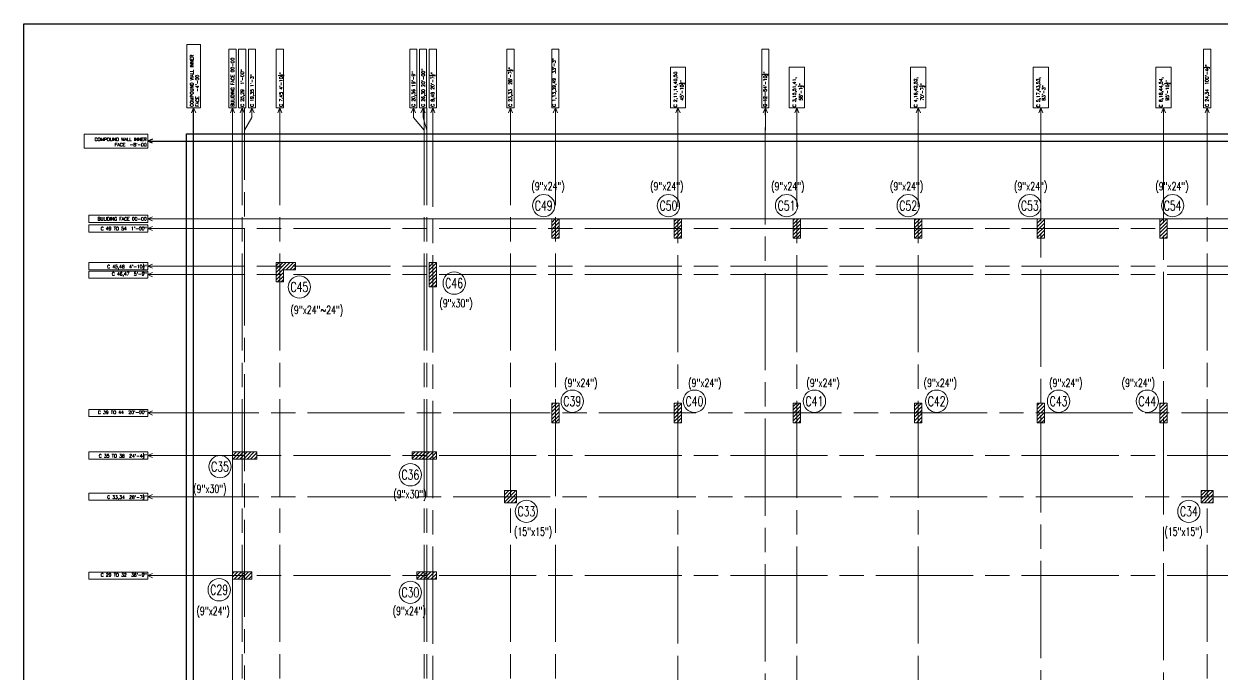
# Model space of a CAD drawing. Header units: inches. Extents: x 61991 to 161106, y 29687 to 64402.
# Drawn here: x 63427 to 64908, y 45148 to 45952 of the extents above; entities that cross this region are included whole.
import ezdxf
from ezdxf.enums import TextEntityAlignment as Align

# ---------------------------------------------------------------- set-up
doc = ezdxf.new("R2010")
doc.units = ezdxf.units.IN
doc.header["$MEASUREMENT"] = 0
doc.linetypes.add('ACAD_ISO08W100', pattern=[36, 24, -3, 6, -3])
doc.layers.add('S-BEAM', color=7, linetype='Continuous', lineweight=15)
doc.styles.add('romanc.shx', font='romanc.shx')
doc.styles.add('ROMANS', font='R.SHX', dxfattribs={"width": 0.7})
pattern_1 = [(45, (-1877510.3718, 524229.6493), (-2.209708691, 2.209708691), [])]

msp = doc.modelspace()

# ---------------------------------------------------------------- hatches: boundary and pattern name
at = {"layer": 'S-BEAM'}
h = msp.add_hatch(dxfattribs=at)
h.set_pattern_fill('ANSI31', color=256, scale=25)
h.set_pattern_definition(pattern_1)
h.paths.add_polyline_path([(64079.11969, 45710.82113), (64088.11969, 45710.82113), (64088.11969, 45686.82113), (64079.11969, 45686.82113)])
h = msp.add_hatch(dxfattribs=at)
h.set_pattern_fill('ANSI31', color=256, scale=25)
h.set_pattern_definition(pattern_1)
h.paths.add_polyline_path([(64230.61969, 45710.82113), (64239.61969, 45710.82113), (64239.61969, 45686.82113), (64230.61969, 45686.82113)])
h = msp.add_hatch(dxfattribs=at)
h.set_pattern_fill('ANSI31', color=256, scale=25)
h.set_pattern_definition(pattern_1)
h.paths.add_polyline_path([(64377.61969, 45710.82113), (64386.61969, 45710.82113), (64386.61969, 45686.82113), (64377.61969, 45686.82113)])
h = msp.add_hatch(dxfattribs=at)
h.set_pattern_fill('ANSI31', color=256, scale=25)
h.set_pattern_definition(pattern_1)
h.paths.add_polyline_path([(64527.61969, 45710.82113), (64536.61969, 45710.82113), (64536.61969, 45686.82113), (64527.61969, 45686.82113)])
h = msp.add_hatch(dxfattribs=at)
h.set_pattern_fill('ANSI31', color=256, scale=25)
h.set_pattern_definition(pattern_1)
h.paths.add_polyline_path([(64679.11969, 45710.82113), (64688.11969, 45710.82113), (64688.11969, 45686.82113), (64679.11969, 45686.82113)])
h = msp.add_hatch(dxfattribs=at)
h.set_pattern_fill('ANSI31', color=256, scale=25)
h.set_pattern_definition(pattern_1)
h.paths.add_polyline_path([(64830.61969, 45710.82113), (64839.61969, 45710.82113), (64839.61969, 45686.82113), (64830.61969, 45686.82113)])
h = msp.add_hatch(dxfattribs=at)
h.set_pattern_fill('ANSI31', color=256, scale=25)
h.set_pattern_definition(pattern_1)
h.paths.add_polyline_path([(63747.61969, 45632.82113), (63738.61969, 45632.82113), (63738.61969, 45656.82113), (63762.61969, 45656.82113), (63762.61969, 45647.82113), (63747.61969, 45647.82113)])
h = msp.add_hatch(dxfattribs=at)
h.set_pattern_fill('ANSI31', color=256, scale=25)
h.set_pattern_definition([(45, (-1877662.0392, 524289.6493), (-2.209708691, 2.209708691), [])])
h.paths.add_polyline_path([(63927.61969, 45656.82113), (63936.61969, 45656.82113), (63936.61969, 45626.82113), (63927.61969, 45626.82113)])
h = msp.add_hatch(dxfattribs=at)
h.set_pattern_fill('ANSI31', color=256, scale=25)
h.set_pattern_definition(pattern_1)
h.paths.add_polyline_path([(64079.11969, 45482.82113), (64088.11969, 45482.82113), (64088.11969, 45458.82113), (64079.11969, 45458.82113)])
h = msp.add_hatch(dxfattribs=at)
h.set_pattern_fill('ANSI31', color=256, scale=25)
h.set_pattern_definition(pattern_1)
h.paths.add_polyline_path([(64230.61969, 45482.82113), (64239.61969, 45482.82113), (64239.61969, 45458.82113), (64230.61969, 45458.82113)])
h = msp.add_hatch(dxfattribs=at)
h.set_pattern_fill('ANSI31', color=256, scale=25)
h.set_pattern_definition(pattern_1)
h.paths.add_polyline_path([(64377.61969, 45482.82113), (64386.61969, 45482.82113), (64386.61969, 45458.82113), (64377.61969, 45458.82113)])
h = msp.add_hatch(dxfattribs=at)
h.set_pattern_fill('ANSI31', color=256, scale=25)
h.set_pattern_definition(pattern_1)
h.paths.add_polyline_path([(64527.61969, 45482.82113), (64536.61969, 45482.82113), (64536.61969, 45458.82113), (64527.61969, 45458.82113)])
h = msp.add_hatch(dxfattribs=at)
h.set_pattern_fill('ANSI31', color=256, scale=25)
h.set_pattern_definition(pattern_1)
h.paths.add_polyline_path([(64679.11969, 45482.82113), (64688.11969, 45482.82113), (64688.11969, 45458.82113), (64679.11969, 45458.82113)])
h = msp.add_hatch(dxfattribs=at)
h.set_pattern_fill('ANSI31', color=256, scale=25)
h.set_pattern_definition(pattern_1)
h.paths.add_polyline_path([(64830.61969, 45482.82113), (64839.61969, 45482.82113), (64839.61969, 45458.82113), (64830.61969, 45458.82113)])
h = msp.add_hatch(dxfattribs=at)
h.set_pattern_fill('ANSI31', color=256, scale=25)
h.set_pattern_definition(pattern_1)
h.paths.add_polyline_path([(63714.61969, 45422.82113), (63714.61969, 45413.82113), (63684.61969, 45413.82113), (63684.61969, 45422.82113)])
h = msp.add_hatch(dxfattribs=at)
h.set_pattern_fill('ANSI31', color=256, scale=25)
h.set_pattern_definition(pattern_1)
h.paths.add_polyline_path([(63936.61969, 45422.82113), (63936.61969, 45413.82113), (63906.61969, 45413.82113), (63906.61969, 45422.82113)])
h = msp.add_hatch(dxfattribs=at)
h.set_pattern_fill('ANSI31', color=256, scale=25)
h.set_pattern_definition(pattern_1)
h.paths.add_polyline_path([(64035.61969, 45359.82113), (64020.61969, 45359.82113), (64020.61969, 45374.82113), (64035.61969, 45374.82113)])
h = msp.add_hatch(dxfattribs=at)
h.set_pattern_fill('ANSI31', color=256, scale=25)
h.set_pattern_definition(pattern_1)
h.paths.add_polyline_path([(64881.61969, 45359.82113), (64896.61969, 45359.82113), (64896.61969, 45374.82113), (64881.61969, 45374.82113)])
h = msp.add_hatch(dxfattribs=at)
h.set_pattern_fill('ANSI31', color=256, scale=25)
h.set_pattern_definition(pattern_1)
h.paths.add_polyline_path([(63708.61969, 45274.32113), (63708.61969, 45265.32113), (63684.61969, 45265.32113), (63684.61969, 45274.32113)])
h = msp.add_hatch(dxfattribs=at)
h.set_pattern_fill('ANSI31', color=256, scale=25)
h.set_pattern_definition(pattern_1)
h.paths.add_polyline_path([(63936.61969, 45274.32113), (63936.61969, 45265.32113), (63912.61969, 45265.32113), (63912.61969, 45274.32113)])

# ---------------------------------------------------------------- linework, layer by layer
at = {"color": 2}
for p, q in [((63636.59191, 44645.72489), (63636.59191, 45847.85345)), ((63627.61969, 44678.82113), (63627.61969, 45815.82113)), ((63627.61969, 45815.82113), (65289.61969, 45815.82113)), ((63579.8614, 45806.82113), (65343.0463, 45806.82113)), ((63585.87711, 45809.40387), (63579.87711, 45806.82113)), ((63579.87711, 45806.82113), (63591.87711, 45806.82113)), ((63585.87711, 45804.2384), (63579.87711, 45806.82113)), ((63636.61969, 44678.82113), (63636.61969, 45806.82113)), ((63636.61969, 45806.82113), (65280.61969, 45806.82113))]:
    msp.add_line(p, q, dxfattribs=at)
msp.add_lwpolyline([(63426.89626, 45951.65047), (65463.27705, 45951.65047), (65463.27705, 44518.06848), (63426.89626, 44518.06848)], close=True)
msp.add_lwpolyline([(63591.87711, 45806.82113), (63607.42506, 45806.82113)], dxfattribs=at)
at = {"layer": 'S-BEAM', "color": 8, "linetype": 'ACAD_ISO08W100', "ltscale": 5}
for p, q in [((64343.09191, 44623.82015), (64343.09191, 45875.33687)), ((63634.03695, 45841.91797), (63636.61969, 45847.91797)), ((63636.61969, 45847.91797), (63636.61969, 45835.91797)), ((63639.20242, 45841.91797), (63636.61969, 45847.91797)), ((63682.03695, 45841.91797), (63684.61969, 45847.91797)), ((63684.61969, 45847.91797), (63684.61969, 45835.91797)), ((63687.20242, 45841.91797), (63684.61969, 45847.91797)), ((63694.03695, 45841.91797), (63696.61969, 45847.91797)), ((63696.59191, 45847.85345), (63696.59191, 44645.71422)), ((63696.61969, 45847.91797), (63696.61969, 45835.91797)), ((63699.20242, 45841.91797), (63696.61969, 45847.91797)), ((63699.59191, 44678.82113), (63699.59191, 45847.85345)), ((63706.03695, 45841.91797), (63708.61969, 45847.91797)), ((63711.20242, 45841.91797), (63708.61969, 45847.91797)), ((63708.61969, 45847.91797), (63708.61969, 45835.91797)), ((63740.53695, 45841.91797), (63743.11969, 45847.91797)), ((63743.09191, 45847.85345), (63743.09191, 44645.71422)), ((63743.11969, 45847.91797), (63743.11969, 45835.91797)), ((63745.70242, 45841.91797), (63743.11969, 45847.91797)), ((63905.53695, 45841.91797), (63908.11969, 45847.91797)), ((63905.53695, 45841.91797), (63908.11969, 45847.91797)), ((63908.11969, 45847.91797), (63908.11969, 45835.91797)), ((63910.70242, 45841.91797), (63908.11969, 45847.91797)), ((63908.11969, 45847.91797), (63908.11969, 45835.91797)), ((63910.70242, 45841.91797), (63908.11969, 45847.91797)), ((63917.53695, 45841.91797), (63920.11969, 45847.91797)), ((63917.53695, 45841.91797), (63920.11969, 45847.91797)), ((63920.11969, 45847.91797), (63920.11969, 45835.91797)), ((63922.70242, 45841.91797), (63920.11969, 45847.91797)), ((63920.11969, 45847.91797), (63920.11969, 45835.91797)), ((63922.70242, 45841.91797), (63920.11969, 45847.91797)), ((63921.59191, 45847.85345), (63921.59191, 44673.24589)), ((63924.59191, 45847.85345), (63924.59191, 44673.18191)), ((63929.53695, 45841.91797), (63932.11969, 45847.91797)), ((63932.09191, 44645.71422), (63932.09191, 45847.85345)), ((63932.11969, 45847.91797), (63932.11969, 45835.91797)), ((63934.70242, 45841.91797), (63932.11969, 45847.91797)), ((64025.53695, 45841.91797), (64028.11969, 45847.91797)), ((64028.09191, 45847.85345), (64028.09191, 44645.71422)), ((64028.11969, 45847.91797), (64028.11969, 45835.91797)), ((64030.70242, 45841.91797), (64028.11969, 45847.91797)), ((64081.03695, 45841.91797), (64083.61969, 45847.91797)), ((64083.59191, 45847.85345), (64083.59191, 44624.65471)), ((64083.61969, 45847.91797), (64083.61969, 45835.91797)), ((64086.20242, 45841.91797), (64083.61969, 45847.91797)), ((64232.53695, 45841.91797), (64235.11969, 45847.91797)), ((64235.09191, 44645.79445), (64235.09191, 45847.85345)), ((64235.11969, 45847.91797), (64235.11969, 45835.91797)), ((64237.70242, 45841.91797), (64235.11969, 45847.91797)), ((64340.56473, 45841.91797), (64343.14746, 45847.91797)), ((64343.14746, 45847.91797), (64343.14746, 45835.91797)), ((64345.73019, 45841.91797), (64343.14746, 45847.91797)), ((64379.53695, 45841.91797), (64382.11969, 45847.91797)), ((64382.09191, 44645.79445), (64382.09191, 45847.85345)), ((64382.11969, 45847.91797), (64382.11969, 45835.91797)), ((64384.70242, 45841.91797), (64382.11969, 45847.91797)), ((64529.53695, 45841.91797), (64532.11969, 45847.91797)), ((64532.09191, 44645.79445), (64532.09191, 45847.85345)), ((64532.11969, 45847.91797), (64532.11969, 45835.91797)), ((64534.70242, 45841.91797), (64532.11969, 45847.91797)), ((64681.03695, 45841.91797), (64683.61969, 45847.91797)), ((64683.59191, 44627.9887), (64683.59191, 45847.85345)), ((64683.61969, 45847.91797), (64683.61969, 45835.91797)), ((64686.20242, 45841.91797), (64683.61969, 45847.91797)), ((64832.53695, 45841.91797), (64835.11969, 45847.91797)), ((64835.09191, 44625.2385), (64835.09191, 45847.85345)), ((64835.11969, 45847.91797), (64835.11969, 45835.91797)), ((64837.70242, 45841.91797), (64835.11969, 45847.91797)), ((64886.53695, 45841.91797), (64889.11969, 45847.91797)), ((64889.09191, 45847.85345), (64889.09191, 44645.77874)), ((64889.11969, 45847.91797), (64889.11969, 45835.91797)), ((64891.70242, 45841.91797), (64889.11969, 45847.91797)), ((63708.61969, 45835.91797), (63699.61969, 45820.37003)), ((63908.11969, 45835.91797), (63921.61969, 45820.37003)), ((63920.11969, 45835.91797), (63924.61969, 45820.37003)), ((63585.87711, 45713.40387), (63579.87711, 45710.82113)), ((63579.87711, 45710.82113), (63591.87711, 45710.82113)), ((63585.87711, 45708.2384), (63579.87711, 45710.82113)), ((63579.8614, 45698.82113), (65343.0463, 45698.82113)), ((63585.87711, 45701.40387), (63579.87711, 45698.82113)), ((63579.87711, 45698.82113), (63591.87711, 45698.82113)), ((63585.87711, 45696.2384), (63579.87711, 45698.82113)), ((63579.8614, 45652.32113), (65337.36226, 45652.32113)), ((63585.87711, 45654.90387), (63579.87711, 45652.32113)), ((63579.87711, 45652.32113), (63591.87711, 45652.32113)), ((63585.87711, 45649.7384), (63579.87711, 45652.32113)), ((63579.8614, 45641.82113), (65337.36226, 45641.82113)), ((63585.87711, 45644.40387), (63579.87711, 45641.82113)), ((63579.87711, 45641.82113), (63591.87711, 45641.82113)), ((63585.87711, 45639.2384), (63579.87711, 45641.82113)), ((65337.36226, 45470.82113), (63579.8614, 45470.82113)), ((63585.87711, 45473.40387), (63579.87711, 45470.82113)), ((63579.87711, 45470.82113), (63591.87711, 45470.82113)), ((63585.87711, 45468.2384), (63579.87711, 45470.82113)), ((63579.8614, 45418.32113), (65337.36226, 45418.32113)), ((63585.87711, 45420.90387), (63579.87711, 45418.32113)), ((63579.87711, 45418.32113), (63591.87711, 45418.32113)), ((63585.87711, 45415.7384), (63579.87711, 45418.32113)), ((65337.36226, 45367.32113), (63579.8614, 45367.32113)), ((63585.87711, 45369.90387), (63579.87711, 45367.32113)), ((63579.87711, 45367.32113), (63591.87711, 45367.32113)), ((63585.87711, 45364.7384), (63579.87711, 45367.32113)), ((63579.8614, 45269.82113), (65337.36226, 45269.82113)), ((63585.87711, 45272.40387), (63579.87711, 45269.82113)), ((63579.87711, 45269.82113), (63591.87711, 45269.82113)), ((63585.87711, 45267.2384), (63579.87711, 45269.82113))]:
    msp.add_line(p, q, dxfattribs=at)
at = {"layer": 'S-BEAM', "color": 8, "ltscale": 5}
for p, q in [((63684.59191, 44645.71422), (63684.59191, 45847.85345)), ((63579.8614, 45710.82113), (65343.0463, 45710.82113))]:
    msp.add_line(p, q, dxfattribs=at)
at = {"layer": 'S-BEAM'}
for points in [[(63628.01125, 45847.91797), (63628.01125, 45926.42769), (63645.22813, 45926.42769), (63645.22813, 45847.91797)], [(63689.04604, 45920.61724), (63689.04604, 45847.91797), (63680.19333, 45847.91797), (63680.19333, 45920.61724)], [(63701.04604, 45920.61724), (63701.04604, 45847.91797), (63692.19333, 45847.91797), (63692.19333, 45920.61724)], [(63713.04604, 45920.61724), (63713.04604, 45847.91797), (63704.19333, 45847.91797), (63704.19333, 45920.61724)], [(63747.54604, 45920.61724), (63747.54604, 45847.91797), (63738.69333, 45847.91797), (63738.69333, 45920.61724)], [(63912.54604, 45920.61724), (63912.54604, 45847.91797), (63903.69333, 45847.91797), (63903.69333, 45920.61724)], [(63924.54604, 45920.61724), (63924.54604, 45847.91797), (63915.69333, 45847.91797), (63915.69333, 45920.61724)], [(63936.54604, 45920.61724), (63936.54604, 45847.91797), (63927.69333, 45847.91797), (63927.69333, 45920.61724)], [(64032.54604, 45920.61724), (64032.54604, 45847.91797), (64023.69333, 45847.91797), (64023.69333, 45920.61724)], [(64088.04604, 45920.61724), (64088.04604, 45847.91797), (64079.19333, 45847.91797), (64079.19333, 45920.61724)], [(64347.54604, 45920.55271), (64347.54604, 45847.85345), (64338.69333, 45847.85345), (64338.69333, 45920.55271)], [(64893.51827, 45920.55271), (64893.51827, 45847.85345), (64884.66555, 45847.85345), (64884.66555, 45920.55271)], [(64244.53086, 45847.85345), (64225.76406, 45847.85345), (64225.76406, 45898.26728), (64244.53086, 45898.26728)], [(64391.50308, 45847.85345), (64372.73629, 45847.85345), (64372.73629, 45898.26728), (64391.50308, 45898.26728)], [(64541.47531, 45847.85345), (64522.70851, 45847.85345), (64522.70851, 45898.26728), (64541.47531, 45898.26728)], [(64693.00308, 45847.85345), (64674.23629, 45847.85345), (64674.23629, 45898.26728), (64693.00308, 45898.26728)], [(64844.50308, 45847.85345), (64825.73629, 45847.85345), (64825.73629, 45898.26728), (64844.50308, 45898.26728)], [(63579.86644, 45815.42957), (63501.35672, 45815.42957), (63501.35672, 45798.21269), (63579.86644, 45798.21269)], [(63507.17785, 45706.39477), (63579.87711, 45706.39477), (63579.87711, 45715.24749), (63507.17785, 45715.24749)], [(64079.11969, 45710.82113), (64088.11969, 45710.82113), (64088.11969, 45686.82113), (64079.11969, 45686.82113)], [(64230.61969, 45710.82113), (64239.61969, 45710.82113), (64239.61969, 45686.82113), (64230.61969, 45686.82113)], [(64377.61969, 45710.82113), (64386.61969, 45710.82113), (64386.61969, 45686.82113), (64377.61969, 45686.82113)], [(64527.61969, 45710.82113), (64536.61969, 45710.82113), (64536.61969, 45686.82113), (64527.61969, 45686.82113)], [(64679.11969, 45710.82113), (64688.11969, 45710.82113), (64688.11969, 45686.82113), (64679.11969, 45686.82113)], [(64830.61969, 45710.82113), (64839.61969, 45710.82113), (64839.61969, 45686.82113), (64830.61969, 45686.82113)], [(63507.17785, 45694.39477), (63579.87711, 45694.39477), (63579.87711, 45703.24749), (63507.17785, 45703.24749)], [(63507.17785, 45647.89477), (63579.87711, 45647.89477), (63579.87711, 45656.74749), (63507.17785, 45656.74749)], [(63927.61969, 45656.82113), (63936.61969, 45656.82113), (63936.61969, 45626.82113), (63927.61969, 45626.82113)], [(63507.17785, 45637.39477), (63579.87711, 45637.39477), (63579.87711, 45646.24749), (63507.17785, 45646.24749)], [(63507.17785, 45466.39477), (63579.87711, 45466.39477), (63579.87711, 45475.24749), (63507.17785, 45475.24749)], [(64079.11969, 45482.82113), (64088.11969, 45482.82113), (64088.11969, 45458.82113), (64079.11969, 45458.82113)], [(64230.61969, 45482.82113), (64239.61969, 45482.82113), (64239.61969, 45458.82113), (64230.61969, 45458.82113)], [(64377.61969, 45482.82113), (64386.61969, 45482.82113), (64386.61969, 45458.82113), (64377.61969, 45458.82113)], [(64527.61969, 45482.82113), (64536.61969, 45482.82113), (64536.61969, 45458.82113), (64527.61969, 45458.82113)], [(64679.11969, 45482.82113), (64688.11969, 45482.82113), (64688.11969, 45458.82113), (64679.11969, 45458.82113)], [(64830.61969, 45482.82113), (64839.61969, 45482.82113), (64839.61969, 45458.82113), (64830.61969, 45458.82113)], [(63507.17785, 45413.89477), (63579.87711, 45413.89477), (63579.87711, 45422.74749), (63507.17785, 45422.74749)], [(63684.61969, 45422.82113), (63684.61969, 45413.82113), (63714.61969, 45413.82113), (63714.61969, 45422.82113)], [(63906.61969, 45422.82113), (63906.61969, 45413.82113), (63936.61969, 45413.82113), (63936.61969, 45422.82113)], [(63507.17785, 45362.89477), (63579.87711, 45362.89477), (63579.87711, 45371.74749), (63507.17785, 45371.74749)], [(64020.61969, 45359.82113), (64035.61969, 45359.82113), (64035.61969, 45374.82113), (64020.61969, 45374.82113)], [(64881.61969, 45359.82113), (64896.61969, 45359.82113), (64896.61969, 45374.82113), (64881.61969, 45374.82113)], [(63507.17785, 45265.39477), (63579.87711, 45265.39477), (63579.87711, 45274.24749), (63507.17785, 45274.24749)], [(63708.61969, 45274.32113), (63708.61969, 45265.32113), (63684.61969, 45265.32113), (63684.61969, 45274.32113)], [(63936.61969, 45274.32113), (63936.61969, 45265.32113), (63912.61969, 45265.32113), (63912.61969, 45274.32113)]]:
    msp.add_lwpolyline(points, close=True, dxfattribs=at)
at = {"layer": 'S-BEAM', "color": 8, "linetype": 'ACAD_ISO08W100', "ltscale": 5}
for points in [[(63636.61969, 45835.91797), (63636.61969, 45820.37003)], [(63684.61969, 45835.91797), (63684.61969, 45820.37003)], [(63696.61969, 45835.91797), (63696.61969, 45820.37003)], [(63743.11969, 45835.91797), (63743.11969, 45820.37003)], [(63932.11969, 45835.91797), (63932.11969, 45820.37003)], [(64028.11969, 45835.91797), (64028.11969, 45820.37003)], [(64083.61969, 45835.91797), (64083.61969, 45820.37003)], [(64235.11969, 45835.91797), (64235.11969, 45820.37003)], [(64343.14746, 45835.91797), (64343.14746, 45820.37003)], [(64382.11969, 45835.91797), (64382.11969, 45820.37003)], [(64532.11969, 45835.91797), (64532.11969, 45820.37003)], [(64683.61969, 45835.91797), (64683.61969, 45820.37003)], [(64835.11969, 45835.91797), (64835.11969, 45820.37003)], [(64889.11969, 45835.91797), (64889.11969, 45820.37003)], [(63591.87711, 45710.82113), (63607.42506, 45710.82113)], [(63591.87711, 45698.82113), (63607.42506, 45698.82113)], [(63591.87711, 45652.32113), (63607.42506, 45652.32113)], [(63591.87711, 45641.82113), (63607.42506, 45641.82113)], [(63591.87711, 45470.82113), (63607.42506, 45470.82113)], [(63591.87711, 45418.32113), (63607.42506, 45418.32113)], [(63591.87711, 45367.32113), (63607.42506, 45367.32113)], [(63591.87711, 45269.82113), (63607.42506, 45269.82113)]]:
    msp.add_lwpolyline(points, dxfattribs=at)
at = {"layer": 'S-BEAM'}
msp.add_lwpolyline([(63747.61969, 45632.82113), (63738.61969, 45632.82113), (63738.61969, 45656.82113), (63762.61969, 45656.82113), (63762.61969, 45647.82113), (63747.61969, 45647.82113), (63747.61969, 45632.82113)], dxfattribs=at)
at = {"layer": 'S-BEAM', "color": 8, "linetype": 'Continuous'}
for centre in [(64069.22862, 45727.12578), (64223.39551, 45727.12578), (64369.38107, 45727.12578), (64519.73348, 45727.12578), (64669.95903, 45727.12578), (64846.47478, 45727.12578), (63767.25524, 45626.55539), (63958.57521, 45631.28814), (64104.50196, 45485.38293), (64255.56936, 45485.38293), (64403.75818, 45485.38293), (64554.82839, 45485.38293), (64705.52981, 45485.38293), (64815.21643, 45485.38293), (63669.15726, 45404.5457), (63904.44217, 45394.46317), (64047.81769, 45349.24235), (64866.49342, 45349.24235), (63668.14783, 45252.26227), (63904.44217, 45249.12781)]:
    msp.add_circle(centre, 13.7989, dxfattribs=at)

# ---------------------------------------------------------------- texts
at = {"layer": 'S-BEAM', "linetype": 'Continuous', "style": 'ROMANS', "width": 0.7}
for s, height, p in [('(9"x24")', 10, (64074.60034, 45751.09309)), ('(9"x24")', 10, (64221.32635, 45751.09309)), ('(9"x24")', 10, (64370.85511, 45751.09309)), ('(9"x24")', 10, (64517.76418, 45751.09309)), ('(9"x24")', 10, (64671.06981, 45751.09309)), ('(9"x24")', 10, (64845.70432, 45751.09309)), ('C49', 12, (64069.22862, 45727.12578)), ('C50', 12, (64223.39551, 45727.12578)), ('C51', 12, (64369.38107, 45727.12578)), ('C52', 12, (64519.73348, 45727.12578)), ('C53', 12, (64669.95903, 45727.12578)), ('C54', 12, (64846.47478, 45727.12578)), ('C46', 12, (63958.57521, 45631.28814)), ('C45', 12, (63767.25524, 45626.55539)), ('(9"x24"~24")', 10, (63788.88977, 45598.21426)), ('(9"x30")', 10, (63960.87089, 45606.53495)), ('(9"x24")', 10, (64115.11129, 45508.00575)), ('(9"x24")', 10, (64268.38835, 45508.00575)), ('(9"x24")', 10, (64414.44904, 45508.00575)), ('(9"x24")', 10, (64559.31424, 45508.00575)), ('(9"x24")', 10, (64714.58273, 45508.00575)), ('(9"x24")', 10, (64804.06275, 45508.00575)), ('C39', 12, (64104.50196, 45485.38293)), ('C40', 12, (64255.56936, 45485.38293)), ('C41', 12, (64403.75818, 45485.38293)), ('C42', 12, (64554.82839, 45485.38293)), ('C43', 12, (64705.52981, 45485.38293)), ('C44', 12, (64815.21643, 45485.38293)), ('C35', 12, (63669.15726, 45404.5457)), ('C36', 12, (63904.44217, 45394.46317)), ('(9"x30")', 10, (63656.68147, 45377.13509)), ('(9"x30")', 10, (63903.97464, 45370.4461)), ('C33', 12, (64047.81769, 45349.24235)), ('C34', 12, (64866.49342, 45349.24235)), ('(15"x15")', 10, (64056.16661, 45324.14021)), ('(15"x15")', 10, (64859.92535, 45324.14021)), ('C29', 12, (63668.14783, 45252.26227)), ('C30', 12, (63904.44217, 45249.12781)), ('(9"x24")', 10, (63660.68473, 45226.13377)), ('(9"x24")', 10, (63903.16293, 45226.13377))]:
    msp.add_text(s, height=height, dxfattribs=at).set_placement(p, align=Align.MIDDLE_CENTER)
at = {"layer": 'S-BEAM', "char_height": 4, "width": 230.74017, "attachment_point": 1, "rotation": 90, "style": 'romanc.shx'}
for s, insert in [("COMPOUND WALL INNER \\PFACE  -4'-00", (63632.36469, 45849.25634)), ('BULIDING FACE 00-00', (63682.71681, 45849.26701)), ('\\A1;C 1,13,39,49  33\'-3"', (64079.98298, 45849.26701)), ('\\A1;C 24,34  100\'-4{\\H0.7x;\\S1/2;}"', (64885.4552, 45849.20249)), ('C 25,29  1\'-00"', (63694.71681, 45849.26701)), ('C 19,35 1\'-3"', (63706.71681, 45849.26701)), ('\\A1;C 7,45 4\'-10{\\H0.7x;\\S1/2;}"', (63741.21681, 45849.26701)), ('\\A1;C 20,36 19\'-9"', (63906.21681, 45849.26701)), ('\\A1;C 26,30 20\'-00"', (63918.21681, 45849.26701)), ('\\A1;C 8,46 20\'-7{\\H0.7x;\\S1/2;}"', (63928.48298, 45849.26701)), ('\\A1;C 23,33  28\'-7{\\H0.7x;\\S1/2;}"', (64024.48298, 45849.26701)), ('\\A1;C 2,11,14,40,50  \\P   45\'-10{\\H0.7x;\\S1/2;}"', (64229.92852, 45848.59789)), ('\\A1;C 12  54\'-10{\\H0.7x;\\S1/2;}"', (64339.48298, 45849.20249)), ('\\A1;C 3,15,51,41,  \\P   58\'-1{\\H0.7x;\\S1/2;}"', (64376.90075, 45848.59789)), ('\\A1;C 4,16,42,52,  \\P   70\'-7{\\H0.7x;\\S1/2;}"', (64526.87297, 45848.59789)), ('\\A1;C 5,17,43,53,  \\P   83\'-3"', (64678.40075, 45848.59789)), ('\\A1;C 6,18,44,54,  \\P   95\'-10{\\H0.7x;\\S1/2;}"', (64829.90075, 45848.59789))]:
    msp.add_mtext(s, dxfattribs=dict(at, insert=insert))
at = {"layer": 'S-BEAM', "char_height": 4, "width": 230.74017, "attachment_point": 3, "style": 'romanc.shx'}
for s, insert in [("COMPOUND WALL INNER \\PFACE  -8'-00", (63578.52807, 45811.07613)), ('BULIDING FACE 00-00', (63578.52807, 45712.72401)), ('C 49 TO 54  1\'-00"', (63578.52807, 45700.72401)), ('\\A1;C 45,48  4\'-10{\\H0.7x;\\S1/2;}"', (63578.52807, 45655.18504)), ('\\A1;C 46,47  5\'-9"', (63578.52807, 45644.68504)), ('\\A1;C 39 TO 44  20\'-00"', (63578.52807, 45473.68504)), ('\\A1;C 35 TO 38  24\'-4{\\H0.7x;\\S1/2;}"', (63578.52807, 45421.18504)), ('\\A1;C 33,34  28\'-7{\\H0.7x;\\S1/2;}"', (63578.52807, 45370.18504)), ('\\A1;C 29 TO 32  36\'-9"', (63578.52807, 45272.68504))]:
    msp.add_mtext(s, dxfattribs=dict(at, insert=insert))

doc.saveas('drawing.dxf')
